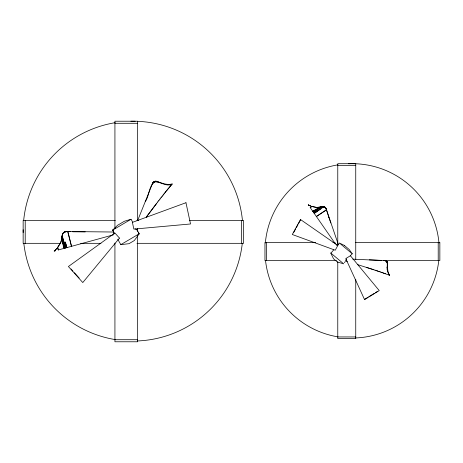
<?xml version="1.0" encoding="UTF-8"?>
<svg xmlns="http://www.w3.org/2000/svg" width="463" height="463" viewBox="0 0 463 463"><rect width="100%" height="100%" fill="white"/><g stroke="black" fill="none" stroke-linecap="round" stroke-linejoin="round"><path stroke-width="0.69" d="M386.854 261.826L387.271 262.075L386.223 261.103C388.677 263.817 386.015 267.944 387.566 271.127A16.541 12.322 -72.5 0 0 388.451 273.708L389.649 275.34L388.833 273.818A16.541 12.322 -72.5 0 1 387.942 271.237L387.45 267.481L387.566 262.862L386.9 261.526L385.338 260.64L352.812 259.158M61.92 236.5L61.701 239.07L60.56 242.89L57.424 247.809L60.786 242.606L61.903 239.018L61.949 236.055L62.146 236.443M316.351 207.511L321.64 206.811L317.23 207.557L311.605 206.417L316.356 207.424M64.392 245.367L61.973 235.736L62.621 234.133L62.198 235.673L65.416 248M346.399 258.915L345.994 260.97L346.231 259.575M137.685 220.44L145.255 201.619C149.59 195.785 148.733 184.338 155.828 181.149C161.095 182.601 166.472 185.588 172.19 183.95L168.138 188.846L172.19 183.95M145.255 201.619L152.402 183.805L153.971 181.768M62.956 233.288C61.695 236.315 63.147 232.6 64.247 232.131L67.662 231.431L71.568 246.316M293.565 232.739L295.602 229.006M296.285 227.761L297.987 224.648M298.664 223.403L300.707 219.67M152.518 183.458L152.732 183.151M153.334 182.416L155.157 181.565C155.603 180.506 153.103 182.364 152.9 182.891L153.566 182.086M171.895 184.349C165.505 186.936 159.758 180.9 153.826 182.034L155.203 181.224M155.568 181.519L155.828 181.149M156.216 181.554L156.482 181.178M156.882 181.687L157.154 181.311M157.553 181.913L157.831 181.531M158.23 182.225L158.508 181.837M161.535 183.626L161.824 183.221M161.633 183.661L161.923 183.255M136.845 229.538L139.236 233.769L134.334 240.534L128.986 243.688L120.808 244.643L117.735 239.203M137.592 228.693L136.73 229.845L137.638 228.664M156.644 203.39A37.862 1.765 -52.9 0 0 153.189 207.951L146.256 217.17L153.23 207.922A37.028 1.725 -52.9 0 1 156.61 203.46L157.79 201.891M157.733 201.995L158.925 200.415M158.844 200.554L160.036 198.968M159.932 199.142L161.13 197.562M161.002 197.765L162.195 196.202M162.044 196.434L163.225 194.894M163.051 195.154L164.215 193.638M164.018 193.928L166.067 191.329M164.944 192.764L167.704 189.321M166.657 190.652L168.434 188.441M330.906 253.128L333.649 249.985M337.764 245.268L339.136 243.694M344.379 262.619L345.294 261.572M350.323 255.808L352.152 253.707M114.662 233.763L112.613 230.14L117.602 225.261L124.42 221.239L131.041 219.259L132.748 222.286M54.379 251.021L55.213 250.246L55.346 250.761L54.136 251.091L55.213 250.246M314.279 213.46L317.931 210.254L313.937 212.963L312.976 211.585L319.389 207.227M63.865 232.519L63.576 232.6L64.126 232.194L63.061 233.138M319.331 207.401L313.057 211.701M321.148 208.668L314.215 213.374L335.519 244.053M322.3 207.887L324.036 206.712L325.101 207.331L326.525 209.698L316.426 216.551M308.705 205.427L309.168 205.358L308.815 205.595L308.254 204.779L309.035 205.202M310.222 207.621L311.871 206.504L310.175 207.546L312.785 211.307L321.293 207.048M313.393 212.187L321.802 206.585L323.174 206.643L321.907 206.735L313.497 212.338M313.81 212.789L317.873 210.034L314.151 213.281L321.6 208.228M322.746 207.447L323.892 206.672L325.02 207.256L324.702 207.146M316.368 216.464L326.565 209.849L325.755 208.055L326.195 208.767M364.462 299.399L367.512 297.524M368.727 296.777L374.214 293.403M375.429 292.657L377.258 291.528M112.613 230.14L131.041 219.259M120.808 244.643L139.236 233.769M113.933 234.023L113.678 232.021L66.267 231.512L63.801 232.438M317.207 208.911L321.235 206.868M312.693 211.18L316.055 209.496M336.341 245.234L338.239 244.279L326.322 209.351L326.496 209.594M66.001 231.506L66.73 231.413L64.583 231.951L65.046 231.789M154.069 181.693L155.418 181.201L154.364 181.756L154.949 181.589M66.412 231.431L65.665 231.598M70.665 231.622L67.158 231.517L67.523 231.419M67.494 231.546L67.853 231.448L71.435 246.351M113.325 234.874L66.857 247.607L65.41 242.091M67.158 231.517L67.662 231.431M114.928 123.291L137.586 123.291M337.77 165.337L355.746 165.337M115.351 220.481L23.15 220.481L23.15 243.324L60.549 243.324M136.984 220.481L138.431 220.481M189.622 220.481L243.602 220.481L243.602 243.324L136.984 243.324M85.227 231.894L72.656 231.789M315.633 242.404L264.963 242.404L264.963 260.519L336.543 260.519M332.903 242.404L335.102 242.404M355.289 242.404L439.85 242.404L439.85 260.519L384.134 260.519M80.643 243.324L100.928 243.324M337.77 336.948L355.746 336.948M114.928 339.709L137.586 339.709M383.653 260.432L386.119 260.924L387.271 262.075L386.541 261.196M369.318 259.865L381.275 260.38M386.46 261.144L385.338 260.64L386.119 260.924M387.068 262.272L387.415 262.371M387.213 262.764L387.566 262.862M387.294 263.297L387.647 263.401M387.3 263.864L387.658 263.968M387.247 264.448L387.612 264.552M387.074 267.29L387.45 267.4M387.074 267.371L387.45 267.481M383.173 272.973L385.291 273.72L382.189 272.626M337.336 261.971L343.691 263.852L330.686 252.943L333.568 258.811L337.272 261.919M345.959 260.941L347.331 261.392M357.355 264.552L366.713 267.498A34.123 1.846 17.6 0 1 370.938 268.847L373.832 269.773M372.426 269.31L371.002 268.853A34.893 1.893 17.6 0 0 366.679 267.469L366.713 267.498M373.705 269.75L375.204 270.224M375.047 270.189L377.843 271.104M376.361 270.629L379.093 271.532M378.856 271.468L380.297 271.943M380.025 271.868L381.431 272.337M381.142 272.256L382.507 272.713M384.915 273.61L389.649 275.34M308.364 204.941L309.168 205.358M135.069 228.809L136.776 229.816M385.812 260.837L386.929 261.977M325.564 207.841L325.321 207.534L325.911 208.281L324.754 207.077M71.059 268.986L72.963 271.115M74.398 272.713L79.173 278.037M326.392 209.606L328.869 217.297M326.322 209.351L326.525 209.698M138.24 232.744L138.923 233.954M112.926 229.955L113.609 231.164M325.871 208.252L326.293 208.998L326.027 208.477M66.985 247.572L64.71 241.877L66.255 247.769L64.212 248.33L62.893 243.301M64.681 242.502L66.718 247.641L65.283 242.172M330.819 222.963L328.794 217.193M61.903 239.018L64.38 248.284M65.121 244.516L65.995 247.844M65.324 248.029L62.314 236.541L63.801 248.446L58.234 249.968L57.707 247.514L58.344 249.939M61.729 238.879L62.58 242.114M54.97 250.333L55.103 250.824M62.077 236.529L63.443 247.149M438.212 242.404L438.212 260.519M355.746 259.812L355.746 163.699L337.77 163.699L337.77 245.373M355.746 279.264L355.746 338.586L337.77 338.586L337.77 261.96M266.601 242.404L266.601 260.519M241.541 220.481L241.541 243.324M137.586 220.677L137.586 121.225L114.928 121.225L114.928 228.612M137.586 228.606L137.586 231.5M137.586 235.106L137.586 341.775L114.928 341.775L114.928 243.04M25.216 220.481L25.216 243.324M242.294 243.324A109.91 109.91 0 0 1 137.349 340.965M115.137 339.576A109.91 109.91 0 0 1 23.827 243.324M23.162 232.559A109.91 109.91 0 0 1 23.162 229.712M23.677 220.382A109.91 109.91 0 0 1 115.137 122.695M130.925 121.242A109.91 109.91 0 0 1 135.202 121.242M137.349 121.306A109.91 109.91 0 0 1 242.444 220.382M438.762 260.802A87.171 87.171 0 0 1 355.7 337.949M337.938 336.856A87.171 87.171 0 0 1 265.554 260.802M265.334 243.04A87.171 87.171 0 0 1 337.938 164.845M348.616 163.752A87.171 87.171 0 0 1 438.982 243.04M322.977 206.492L324.158 206.932L322.977 206.492M300.487 219.52L292.298 234.509L335.241 250.223L337.834 245.471L300.487 219.52M152.744 183.122L152.2 184.1L152.964 182.804L152.744 183.122M119.477 238.092L82.779 282.552L68.402 266.514L114.922 233.005L119.477 238.092M56.88 248.492L56.376 248.967L56.88 248.492M56.046 249.401L55.276 250.061L56.046 249.401M350.404 255.732L345.757 258.591L364.572 299.636L379.249 290.608L350.404 255.732M185.964 202.719L132.401 222.367L133.848 229.104L190.53 223.97L185.964 202.719M385.129 260.582L384.249 260.432L385.419 260.663L385.129 260.582M310.916 206.145L310.43 205.89L310.916 206.145M310.019 205.763L309.319 205.358L310.019 205.763M344.333 245.425L339.367 242.982L352.372 253.898L349.143 249.464L344.333 245.425"/></g></svg>
